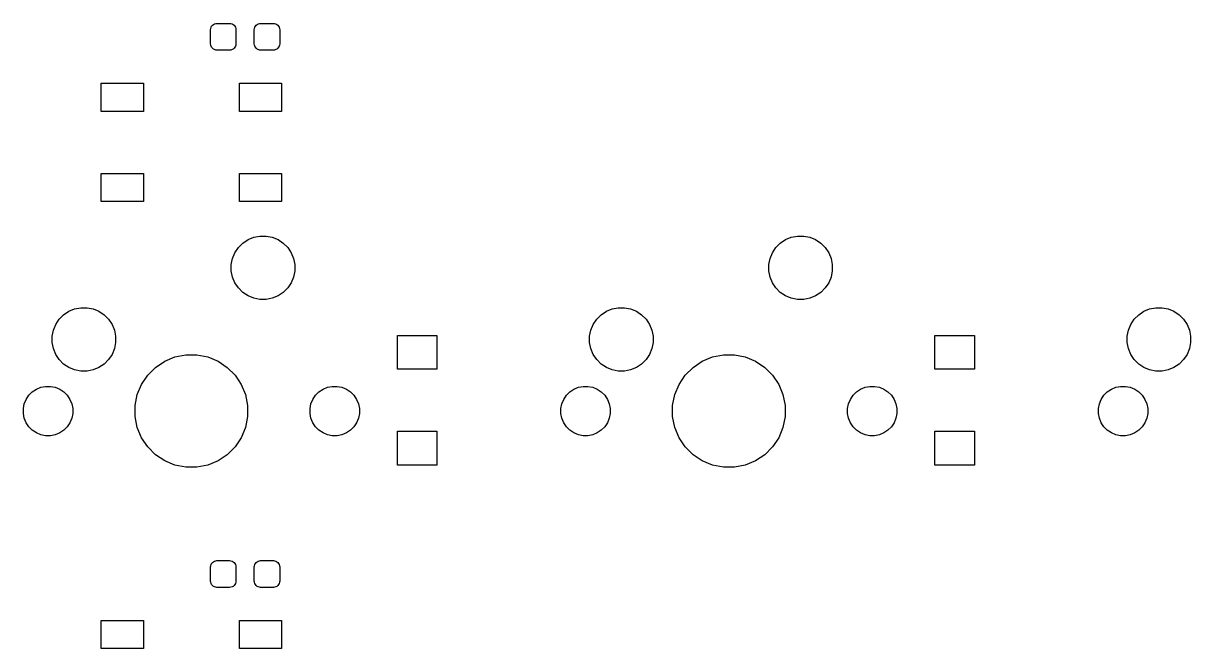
# Model space of a CAD drawing. Extents: x 8 to 336, y -137 to -25.
# Drawn here: x 171.84 to 213.22, y -79.86 to -57.69 of the extents above; entities that cross this region are included whole.
import ezdxf

# ---------------------------------------------------------------- set-up
doc = ezdxf.new("R2010")
doc.units = 0
doc.layers.add('BLACK', color=7, linetype='CONTINUOUS')

msp = doc.modelspace()

# ---------------------------------------------------------------- linework, layer by layer
at = {"layer": 'BLACK', "linetype": 'CONTINUOUS'}
for p, q in [((178.48, -57.916), (178.484, -57.8721)), ((178.48, -58.416), (178.48, -57.916)), ((178.484, -57.8721), (178.497, -57.8299)), ((178.497, -57.8299), (178.518, -57.791)), ((178.518, -57.791), (178.546, -57.7569)), ((178.546, -57.7569), (178.58, -57.7289)), ((178.58, -57.7289), (178.619, -57.7081)), ((178.619, -57.7081), (178.661, -57.6953)), ((178.661, -57.6953), (178.705, -57.691)), ((178.705, -57.691), (179.155, -57.691)), ((179.155, -57.691), (179.199, -57.6953)), ((179.199, -57.6953), (179.241, -57.7081)), ((179.241, -57.7081), (179.28, -57.7289)), ((179.28, -57.7289), (179.314, -57.7569)), ((179.314, -57.7569), (179.342, -57.791)), ((179.342, -57.791), (179.363, -57.8299)), ((179.363, -57.8299), (179.376, -57.8721)), ((179.376, -57.8721), (179.38, -57.916)), ((179.38, -57.916), (179.38, -58.416)), ((180.03, -57.916), (180.034, -57.8721)), ((180.03, -58.416), (180.03, -57.916)), ((180.034, -57.8721), (180.047, -57.8299)), ((180.047, -57.8299), (180.068, -57.791)), ((180.068, -57.791), (180.096, -57.7569)), ((180.096, -57.7569), (180.13, -57.7289)), ((180.13, -57.7289), (180.169, -57.7081)), ((180.169, -57.7081), (180.211, -57.6953)), ((180.211, -57.6953), (180.255, -57.691)), ((180.255, -57.691), (180.705, -57.691)), ((180.705, -57.691), (180.749, -57.6953)), ((180.749, -57.6953), (180.791, -57.7081)), ((180.791, -57.7081), (180.83, -57.7289)), ((180.83, -57.7289), (180.864, -57.7569)), ((180.864, -57.7569), (180.892, -57.791)), ((180.892, -57.791), (180.913, -57.8299)), ((180.913, -57.8299), (180.926, -57.8721)), ((180.926, -57.8721), (180.93, -57.916)), ((180.93, -57.916), (180.93, -58.416)), ((178.484, -58.4599), (178.48, -58.416)), ((178.497, -58.5021), (178.484, -58.4599)), ((178.518, -58.541), (178.497, -58.5021)), ((178.546, -58.5751), (178.518, -58.541)), ((178.58, -58.6031), (178.546, -58.5751)), ((178.619, -58.6239), (178.58, -58.6031)), ((178.661, -58.6367), (178.619, -58.6239)), ((178.705, -58.641), (178.661, -58.6367)), ((179.155, -58.641), (178.705, -58.641)), ((179.199, -58.6367), (179.155, -58.641)), ((179.241, -58.6239), (179.199, -58.6367)), ((179.28, -58.6031), (179.241, -58.6239)), ((179.314, -58.5751), (179.28, -58.6031)), ((179.342, -58.541), (179.314, -58.5751)), ((179.363, -58.5021), (179.342, -58.541)), ((179.376, -58.4599), (179.363, -58.5021)), ((179.38, -58.416), (179.376, -58.4599)), ((180.034, -58.4599), (180.03, -58.416)), ((180.047, -58.5021), (180.034, -58.4599)), ((180.068, -58.541), (180.047, -58.5021)), ((180.096, -58.5751), (180.068, -58.541)), ((180.13, -58.6031), (180.096, -58.5751)), ((180.169, -58.6239), (180.13, -58.6031)), ((180.211, -58.6367), (180.169, -58.6239)), ((180.255, -58.641), (180.211, -58.6367)), ((180.705, -58.641), (180.255, -58.641)), ((180.749, -58.6367), (180.705, -58.641)), ((180.791, -58.6239), (180.749, -58.6367)), ((180.83, -58.6031), (180.791, -58.6239)), ((180.864, -58.5751), (180.83, -58.6031)), ((180.892, -58.541), (180.864, -58.5751)), ((180.913, -58.5021), (180.892, -58.541)), ((180.926, -58.4599), (180.913, -58.5021)), ((180.93, -58.416), (180.926, -58.4599)), ((174.6, -60.8125), (174.6, -59.8125)), ((174.6, -59.8125), (176.1, -59.8125)), ((176.1, -59.8125), (176.1, -60.8125)), ((179.5, -60.8125), (179.5, -59.8125)), ((179.5, -59.8125), (181, -59.8125)), ((181, -59.8125), (181, -60.8125)), ((176.1, -60.8125), (174.6, -60.8125)), ((181, -60.8125), (179.5, -60.8125)), ((174.6, -64.0125), (174.6, -63.0125)), ((174.6, -63.0125), (176.1, -63.0125)), ((176.1, -63.0125), (176.1, -64.0125)), ((179.5, -64.0125), (179.5, -63.0125)), ((179.5, -63.0125), (181, -63.0125)), ((181, -63.0125), (181, -64.0125)), ((176.1, -64.0125), (174.6, -64.0125)), ((181, -64.0125), (179.5, -64.0125)), ((179.623, -65.4837), (179.807, -65.3605)), ((179.807, -65.3605), (180.012, -65.2757)), ((180.012, -65.2757), (180.229, -65.2325)), ((180.229, -65.2325), (180.451, -65.2325)), ((180.451, -65.2325), (180.668, -65.2757)), ((180.668, -65.2757), (180.873, -65.3605)), ((180.873, -65.3605), (181.057, -65.4837)), ((198.673, -65.4837), (198.857, -65.3605)), ((198.857, -65.3605), (199.062, -65.2757)), ((199.062, -65.2757), (199.279, -65.2325)), ((199.279, -65.2325), (199.501, -65.2325)), ((199.501, -65.2325), (199.718, -65.2757)), ((199.718, -65.2757), (199.923, -65.3605)), ((199.923, -65.3605), (200.107, -65.4837)), ((179.343, -65.8246), (179.466, -65.6404)), ((179.466, -65.6404), (179.623, -65.4837)), ((181.057, -65.4837), (181.214, -65.6404)), ((181.214, -65.6404), (181.337, -65.8246)), ((198.393, -65.8246), (198.516, -65.6404)), ((198.516, -65.6404), (198.673, -65.4837)), ((200.107, -65.4837), (200.264, -65.6404)), ((200.264, -65.6404), (200.387, -65.8246)), ((179.215, -66.2467), (179.258, -66.0293)), ((179.258, -66.0293), (179.343, -65.8246)), ((181.337, -65.8246), (181.422, -66.0293)), ((181.422, -66.0293), (181.465, -66.2467)), ((198.265, -66.2467), (198.308, -66.0293)), ((198.308, -66.0293), (198.393, -65.8246)), ((200.387, -65.8246), (200.472, -66.0293)), ((200.472, -66.0293), (200.515, -66.2467)), ((179.215, -66.4683), (179.215, -66.2467)), ((179.258, -66.6856), (179.215, -66.4683)), ((181.465, -66.4683), (181.422, -66.6856)), ((181.465, -66.2467), (181.465, -66.4683)), ((198.265, -66.4683), (198.265, -66.2467)), ((198.308, -66.6856), (198.265, -66.4683)), ((200.515, -66.4683), (200.472, -66.6856)), ((200.515, -66.2467), (200.515, -66.4683)), ((179.343, -66.8904), (179.258, -66.6856)), ((179.466, -67.0746), (179.343, -66.8904)), ((181.337, -66.8904), (181.214, -67.0746)), ((181.422, -66.6856), (181.337, -66.8904)), ((198.393, -66.8904), (198.308, -66.6856)), ((198.516, -67.0746), (198.393, -66.8904)), ((200.387, -66.8904), (200.264, -67.0746)), ((200.472, -66.6856), (200.387, -66.8904)), ((179.623, -67.2313), (179.466, -67.0746)), ((179.807, -67.3545), (179.623, -67.2313)), ((180.012, -67.4393), (179.807, -67.3545)), ((180.873, -67.3545), (180.668, -67.4393)), ((181.057, -67.2313), (180.873, -67.3545)), ((181.214, -67.0746), (181.057, -67.2313)), ((198.673, -67.2313), (198.516, -67.0746)), ((198.857, -67.3545), (198.673, -67.2313)), ((199.062, -67.4393), (198.857, -67.3545)), ((199.923, -67.3545), (199.718, -67.4393)), ((200.107, -67.2313), (199.923, -67.3545)), ((200.264, -67.0746), (200.107, -67.2313)), ((173.457, -67.9005), (173.662, -67.8157)), ((173.662, -67.8157), (173.879, -67.7725)), ((173.879, -67.7725), (174.101, -67.7725)), ((174.101, -67.7725), (174.318, -67.8157)), ((174.318, -67.8157), (174.523, -67.9005)), ((180.229, -67.4825), (180.012, -67.4393)), ((180.451, -67.4825), (180.229, -67.4825)), ((180.668, -67.4393), (180.451, -67.4825)), ((192.507, -67.9005), (192.712, -67.8157)), ((192.712, -67.8157), (192.929, -67.7725)), ((192.929, -67.7725), (193.151, -67.7725)), ((193.151, -67.7725), (193.368, -67.8157)), ((193.368, -67.8157), (193.573, -67.9005)), ((199.279, -67.4825), (199.062, -67.4393)), ((199.501, -67.4825), (199.279, -67.4825)), ((199.718, -67.4393), (199.501, -67.4825)), ((211.557, -67.9005), (211.762, -67.8157)), ((211.762, -67.8157), (211.979, -67.7725)), ((211.979, -67.7725), (212.201, -67.7725)), ((212.201, -67.7725), (212.418, -67.8157)), ((212.418, -67.8157), (212.623, -67.9005)), ((172.993, -68.3646), (173.116, -68.1804)), ((173.116, -68.1804), (173.273, -68.0237)), ((173.273, -68.0237), (173.457, -67.9005)), ((174.523, -67.9005), (174.707, -68.0237)), ((174.707, -68.0237), (174.864, -68.1804)), ((174.864, -68.1804), (174.987, -68.3646)), ((192.043, -68.3646), (192.166, -68.1804)), ((192.166, -68.1804), (192.323, -68.0237)), ((192.323, -68.0237), (192.507, -67.9005)), ((193.573, -67.9005), (193.757, -68.0237)), ((193.757, -68.0237), (193.914, -68.1804)), ((193.914, -68.1804), (194.037, -68.3646)), ((211.093, -68.3646), (211.216, -68.1804)), ((211.216, -68.1804), (211.373, -68.0237)), ((211.373, -68.0237), (211.557, -67.9005)), ((212.623, -67.9005), (212.807, -68.0237)), ((212.807, -68.0237), (212.964, -68.1804)), ((212.964, -68.1804), (213.087, -68.3646)), ((172.865, -68.7867), (172.908, -68.5694)), ((172.908, -68.5694), (172.993, -68.3646)), ((174.987, -68.3646), (175.072, -68.5694)), ((175.072, -68.5694), (175.115, -68.7867)), ((191.915, -68.7867), (191.958, -68.5694)), ((191.958, -68.5694), (192.043, -68.3646)), ((194.037, -68.3646), (194.122, -68.5694)), ((194.122, -68.5694), (194.165, -68.7867)), ((210.965, -68.7867), (211.008, -68.5694)), ((211.008, -68.5694), (211.093, -68.3646)), ((213.087, -68.3646), (213.172, -68.5694)), ((213.172, -68.5694), (213.215, -68.7867)), ((172.865, -69.0083), (172.865, -68.7867)), ((172.908, -69.2257), (172.865, -69.0083)), ((175.115, -69.0083), (175.072, -69.2257)), ((175.115, -68.7867), (175.115, -69.0083)), ((185.101, -69.9565), (185.101, -68.7565)), ((185.101, -68.7565), (186.501, -68.7565)), ((186.501, -68.7565), (186.501, -69.9565)), ((191.915, -69.0083), (191.915, -68.7867)), ((191.958, -69.2257), (191.915, -69.0083)), ((194.165, -69.0083), (194.122, -69.2257)), ((194.165, -68.7867), (194.165, -69.0083)), ((204.151, -69.9565), (204.151, -68.7565)), ((204.151, -68.7565), (205.551, -68.7565)), ((205.551, -68.7565), (205.551, -69.9565)), ((210.965, -69.0083), (210.965, -68.7867)), ((211.008, -69.2257), (210.965, -69.0083)), ((213.215, -69.0083), (213.172, -69.2257)), ((213.215, -68.7867), (213.215, -69.0083)), ((172.993, -69.4304), (172.908, -69.2257)), ((173.116, -69.6146), (172.993, -69.4304)), ((174.987, -69.4304), (174.864, -69.6146)), ((175.072, -69.2257), (174.987, -69.4304)), ((177.218, -69.5202), (177.604, -69.4436)), ((177.604, -69.4436), (177.996, -69.4436)), ((177.996, -69.4436), (178.382, -69.5202)), ((192.043, -69.4304), (191.958, -69.2257)), ((192.166, -69.6146), (192.043, -69.4304)), ((194.037, -69.4304), (193.914, -69.6146)), ((194.122, -69.2257), (194.037, -69.4304)), ((196.268, -69.5202), (196.654, -69.4436)), ((196.654, -69.4436), (197.046, -69.4436)), ((197.046, -69.4436), (197.432, -69.5202)), ((211.093, -69.4304), (211.008, -69.2257)), ((211.216, -69.6146), (211.093, -69.4304)), ((213.087, -69.4304), (212.964, -69.6146)), ((213.172, -69.2257), (213.087, -69.4304)), ((173.273, -69.7713), (173.116, -69.6146)), ((173.457, -69.8945), (173.273, -69.7713)), ((173.662, -69.9793), (173.457, -69.8945)), ((174.523, -69.8945), (174.318, -69.9793)), ((174.707, -69.7713), (174.523, -69.8945)), ((174.864, -69.6146), (174.707, -69.7713)), ((176.251, -70.1665), (176.529, -69.8887)), ((176.529, -69.8887), (176.856, -69.6705)), ((176.856, -69.6705), (177.218, -69.5202)), ((178.382, -69.5202), (178.744, -69.6705)), ((178.744, -69.6705), (179.071, -69.8887)), ((179.071, -69.8887), (179.349, -70.1665)), ((192.323, -69.7713), (192.166, -69.6146)), ((192.507, -69.8945), (192.323, -69.7713)), ((192.712, -69.9793), (192.507, -69.8945)), ((193.573, -69.8945), (193.368, -69.9793)), ((193.757, -69.7713), (193.573, -69.8945)), ((193.914, -69.6146), (193.757, -69.7713)), ((195.301, -70.1665), (195.579, -69.8887)), ((195.579, -69.8887), (195.906, -69.6705)), ((195.906, -69.6705), (196.268, -69.5202)), ((197.432, -69.5202), (197.794, -69.6705)), ((197.794, -69.6705), (198.121, -69.8887)), ((198.121, -69.8887), (198.399, -70.1665)), ((211.373, -69.7713), (211.216, -69.6146)), ((211.557, -69.8945), (211.373, -69.7713)), ((211.762, -69.9793), (211.557, -69.8945)), ((212.623, -69.8945), (212.418, -69.9793)), ((212.807, -69.7713), (212.623, -69.8945)), ((212.964, -69.6146), (212.807, -69.7713)), ((173.879, -70.0225), (173.662, -69.9793)), ((174.101, -70.0225), (173.879, -70.0225)), ((174.318, -69.9793), (174.101, -70.0225)), ((176.033, -70.493), (176.251, -70.1665)), ((179.349, -70.1665), (179.567, -70.493)), ((186.501, -69.9565), (185.101, -69.9565)), ((192.929, -70.0225), (192.712, -69.9793)), ((193.151, -70.0225), (192.929, -70.0225)), ((193.368, -69.9793), (193.151, -70.0225)), ((195.083, -70.493), (195.301, -70.1665)), ((198.399, -70.1665), (198.617, -70.493)), ((205.551, -69.9565), (204.151, -69.9565)), ((211.979, -70.0225), (211.762, -69.9793)), ((212.201, -70.0225), (211.979, -70.0225)), ((212.418, -69.9793), (212.201, -70.0225)), ((172.162, -70.7578), (172.306, -70.6621)), ((172.306, -70.6621), (172.465, -70.5961)), ((172.465, -70.5961), (172.634, -70.5625)), ((172.634, -70.5625), (172.806, -70.5625)), ((172.806, -70.5625), (172.975, -70.5961)), ((172.975, -70.5961), (173.134, -70.6621)), ((173.134, -70.6621), (173.278, -70.7578)), ((175.883, -70.8559), (176.033, -70.493)), ((179.567, -70.493), (179.717, -70.8559)), ((182.322, -70.7578), (182.466, -70.6621)), ((182.466, -70.6621), (182.625, -70.5961)), ((182.625, -70.5961), (182.794, -70.5625)), ((182.794, -70.5625), (182.966, -70.5625)), ((182.966, -70.5625), (183.135, -70.5961)), ((183.135, -70.5961), (183.294, -70.6621)), ((183.294, -70.6621), (183.438, -70.7578)), ((191.212, -70.7578), (191.356, -70.6621)), ((191.356, -70.6621), (191.515, -70.5961)), ((191.515, -70.5961), (191.684, -70.5625)), ((191.684, -70.5625), (191.856, -70.5625)), ((191.856, -70.5625), (192.025, -70.5961)), ((192.025, -70.5961), (192.184, -70.6621)), ((192.184, -70.6621), (192.328, -70.7578)), ((194.933, -70.8559), (195.083, -70.493)), ((198.617, -70.493), (198.767, -70.8559)), ((201.372, -70.7578), (201.516, -70.6621)), ((201.516, -70.6621), (201.675, -70.5961)), ((201.675, -70.5961), (201.844, -70.5625)), ((201.844, -70.5625), (202.016, -70.5625)), ((202.016, -70.5625), (202.185, -70.5961)), ((202.185, -70.5961), (202.344, -70.6621)), ((202.344, -70.6621), (202.488, -70.7578)), ((210.262, -70.7578), (210.406, -70.6621)), ((210.406, -70.6621), (210.565, -70.5961)), ((210.565, -70.5961), (210.734, -70.5625)), ((210.734, -70.5625), (210.906, -70.5625)), ((210.906, -70.5625), (211.075, -70.5961)), ((211.075, -70.5961), (211.234, -70.6621)), ((211.234, -70.6621), (211.378, -70.7578)), ((171.879, -71.1823), (171.945, -71.023)), ((171.945, -71.023), (172.04, -70.8797)), ((172.04, -70.8797), (172.162, -70.7578)), ((173.278, -70.7578), (173.4, -70.8797)), ((173.4, -70.8797), (173.495, -71.023)), ((173.495, -71.023), (173.561, -71.1823)), ((175.806, -71.2411), (175.883, -70.8559)), ((179.717, -70.8559), (179.794, -71.2411)), ((182.039, -71.1823), (182.105, -71.023)), ((182.105, -71.023), (182.2, -70.8797)), ((182.2, -70.8797), (182.322, -70.7578)), ((183.438, -70.7578), (183.56, -70.8797)), ((183.56, -70.8797), (183.655, -71.023)), ((183.655, -71.023), (183.721, -71.1823)), ((190.929, -71.1823), (190.995, -71.023)), ((190.995, -71.023), (191.09, -70.8797)), ((191.09, -70.8797), (191.212, -70.7578)), ((192.328, -70.7578), (192.45, -70.8797)), ((192.45, -70.8797), (192.545, -71.023)), ((192.545, -71.023), (192.611, -71.1823)), ((194.856, -71.2411), (194.933, -70.8559)), ((198.767, -70.8559), (198.844, -71.2411)), ((201.089, -71.1823), (201.155, -71.023)), ((201.155, -71.023), (201.25, -70.8797)), ((201.25, -70.8797), (201.372, -70.7578)), ((202.488, -70.7578), (202.61, -70.8797)), ((202.61, -70.8797), (202.705, -71.023)), ((202.705, -71.023), (202.771, -71.1823)), ((209.979, -71.1823), (210.045, -71.023)), ((210.045, -71.023), (210.14, -70.8797)), ((210.14, -70.8797), (210.262, -70.7578)), ((211.378, -70.7578), (211.5, -70.8797)), ((211.5, -70.8797), (211.595, -71.023)), ((211.595, -71.023), (211.661, -71.1823)), ((171.845, -71.3513), (171.879, -71.1823)), ((171.845, -71.5237), (171.845, -71.3513)), ((171.879, -71.6927), (171.845, -71.5237)), ((173.561, -71.1823), (173.595, -71.3513)), ((173.595, -71.5237), (173.561, -71.6927)), ((173.595, -71.3513), (173.595, -71.5237)), ((175.806, -71.6339), (175.806, -71.2411)), ((179.794, -71.2411), (179.794, -71.6339)), ((182.005, -71.3513), (182.039, -71.1823)), ((182.005, -71.5237), (182.005, -71.3513)), ((182.039, -71.6927), (182.005, -71.5237)), ((183.721, -71.1823), (183.755, -71.3513)), ((183.755, -71.5237), (183.721, -71.6927)), ((183.755, -71.3513), (183.755, -71.5237)), ((190.895, -71.3513), (190.929, -71.1823)), ((190.895, -71.5237), (190.895, -71.3513)), ((190.929, -71.6927), (190.895, -71.5237)), ((192.611, -71.1823), (192.645, -71.3513)), ((192.645, -71.5237), (192.611, -71.6927)), ((192.645, -71.3513), (192.645, -71.5237)), ((194.856, -71.6339), (194.856, -71.2411)), ((198.844, -71.2411), (198.844, -71.6339)), ((201.055, -71.3513), (201.089, -71.1823)), ((201.055, -71.5237), (201.055, -71.3513)), ((201.089, -71.6927), (201.055, -71.5237)), ((202.771, -71.1823), (202.805, -71.3513)), ((202.805, -71.5237), (202.771, -71.6927)), ((202.805, -71.3513), (202.805, -71.5237)), ((209.945, -71.3513), (209.979, -71.1823)), ((209.945, -71.5237), (209.945, -71.3513)), ((209.979, -71.6927), (209.945, -71.5237)), ((211.661, -71.1823), (211.695, -71.3513)), ((211.695, -71.5237), (211.661, -71.6927)), ((211.695, -71.3513), (211.695, -71.5237)), ((171.945, -71.852), (171.879, -71.6927)), ((172.04, -71.9953), (171.945, -71.852)), ((173.495, -71.852), (173.4, -71.9953)), ((173.561, -71.6927), (173.495, -71.852)), ((175.883, -72.0191), (175.806, -71.6339)), ((179.794, -71.6339), (179.717, -72.0191)), ((182.105, -71.852), (182.039, -71.6927)), ((182.2, -71.9953), (182.105, -71.852)), ((183.655, -71.852), (183.56, -71.9953)), ((183.721, -71.6927), (183.655, -71.852)), ((190.995, -71.852), (190.929, -71.6927)), ((191.09, -71.9953), (190.995, -71.852)), ((192.545, -71.852), (192.45, -71.9953)), ((192.611, -71.6927), (192.545, -71.852)), ((194.933, -72.0191), (194.856, -71.6339)), ((198.844, -71.6339), (198.767, -72.0191)), ((201.155, -71.852), (201.089, -71.6927)), ((201.25, -71.9953), (201.155, -71.852)), ((202.705, -71.852), (202.61, -71.9953)), ((202.771, -71.6927), (202.705, -71.852)), ((210.045, -71.852), (209.979, -71.6927)), ((210.14, -71.9953), (210.045, -71.852)), ((211.595, -71.852), (211.5, -71.9953)), ((211.661, -71.6927), (211.595, -71.852)), ((172.162, -72.1172), (172.04, -71.9953)), ((172.306, -72.2129), (172.162, -72.1172)), ((172.465, -72.2789), (172.306, -72.2129)), ((172.634, -72.3125), (172.465, -72.2789)), ((172.806, -72.3125), (172.634, -72.3125)), ((172.975, -72.2789), (172.806, -72.3125)), ((173.134, -72.2129), (172.975, -72.2789)), ((173.278, -72.1172), (173.134, -72.2129)), ((173.4, -71.9953), (173.278, -72.1172)), ((176.033, -72.382), (175.883, -72.0191)), ((176.251, -72.7085), (176.033, -72.382)), ((179.567, -72.382), (179.349, -72.7085)), ((179.717, -72.0191), (179.567, -72.382)), ((182.322, -72.1172), (182.2, -71.9953)), ((182.466, -72.2129), (182.322, -72.1172)), ((182.625, -72.2789), (182.466, -72.2129)), ((182.794, -72.3125), (182.625, -72.2789)), ((182.966, -72.3125), (182.794, -72.3125)), ((183.135, -72.2789), (182.966, -72.3125)), ((183.294, -72.2129), (183.135, -72.2789)), ((183.438, -72.1172), (183.294, -72.2129)), ((183.56, -71.9953), (183.438, -72.1172)), ((185.101, -73.3565), (185.101, -72.1565)), ((185.101, -72.1565), (186.501, -72.1565)), ((186.501, -72.1565), (186.501, -73.3565)), ((191.212, -72.1172), (191.09, -71.9953)), ((191.356, -72.2129), (191.212, -72.1172)), ((191.515, -72.2789), (191.356, -72.2129)), ((191.684, -72.3125), (191.515, -72.2789)), ((191.856, -72.3125), (191.684, -72.3125)), ((192.025, -72.2789), (191.856, -72.3125)), ((192.184, -72.2129), (192.025, -72.2789)), ((192.328, -72.1172), (192.184, -72.2129)), ((192.45, -71.9953), (192.328, -72.1172)), ((195.083, -72.382), (194.933, -72.0191)), ((195.301, -72.7085), (195.083, -72.382)), ((198.617, -72.382), (198.399, -72.7085)), ((198.767, -72.0191), (198.617, -72.382)), ((201.372, -72.1172), (201.25, -71.9953)), ((201.516, -72.2129), (201.372, -72.1172)), ((201.675, -72.2789), (201.516, -72.2129)), ((201.844, -72.3125), (201.675, -72.2789)), ((202.016, -72.3125), (201.844, -72.3125)), ((202.185, -72.2789), (202.016, -72.3125)), ((202.344, -72.2129), (202.185, -72.2789)), ((202.488, -72.1172), (202.344, -72.2129)), ((202.61, -71.9953), (202.488, -72.1172)), ((204.151, -73.3565), (204.151, -72.1565)), ((204.151, -72.1565), (205.551, -72.1565)), ((205.551, -72.1565), (205.551, -73.3565)), ((210.262, -72.1172), (210.14, -71.9953)), ((210.406, -72.2129), (210.262, -72.1172)), ((210.565, -72.2789), (210.406, -72.2129)), ((210.734, -72.3125), (210.565, -72.2789)), ((210.906, -72.3125), (210.734, -72.3125)), ((211.075, -72.2789), (210.906, -72.3125)), ((211.234, -72.2129), (211.075, -72.2789)), ((211.378, -72.1172), (211.234, -72.2129)), ((211.5, -71.9953), (211.378, -72.1172)), ((176.529, -72.9863), (176.251, -72.7085)), ((179.349, -72.7085), (179.071, -72.9863)), ((195.579, -72.9863), (195.301, -72.7085)), ((198.399, -72.7085), (198.121, -72.9863)), ((176.856, -73.2045), (176.529, -72.9863)), ((177.218, -73.3548), (176.856, -73.2045)), ((178.744, -73.2045), (178.382, -73.3548)), ((179.071, -72.9863), (178.744, -73.2045)), ((195.906, -73.2045), (195.579, -72.9863)), ((196.268, -73.3548), (195.906, -73.2045)), ((197.794, -73.2045), (197.432, -73.3548)), ((198.121, -72.9863), (197.794, -73.2045)), ((177.604, -73.4314), (177.218, -73.3548)), ((177.996, -73.4314), (177.604, -73.4314)), ((178.382, -73.3548), (177.996, -73.4314)), ((186.501, -73.3565), (185.101, -73.3565)), ((196.654, -73.4314), (196.268, -73.3548)), ((197.046, -73.4314), (196.654, -73.4314)), ((197.432, -73.3548), (197.046, -73.4314)), ((205.551, -73.3565), (204.151, -73.3565)), ((178.48, -76.966), (178.484, -76.9221)), ((178.484, -76.9221), (178.497, -76.8799)), ((178.497, -76.8799), (178.518, -76.841)), ((178.518, -76.841), (178.546, -76.8069)), ((178.546, -76.8069), (178.58, -76.7789)), ((178.58, -76.7789), (178.619, -76.7581)), ((178.619, -76.7581), (178.661, -76.7453)), ((178.661, -76.7453), (178.705, -76.741)), ((178.705, -76.741), (179.155, -76.741)), ((179.155, -76.741), (179.199, -76.7453)), ((179.199, -76.7453), (179.241, -76.7581)), ((179.241, -76.7581), (179.28, -76.7789)), ((179.28, -76.7789), (179.314, -76.8069)), ((179.314, -76.8069), (179.342, -76.841)), ((179.342, -76.841), (179.363, -76.8799)), ((179.363, -76.8799), (179.376, -76.9221)), ((179.376, -76.9221), (179.38, -76.966)), ((180.03, -76.966), (180.034, -76.9221)), ((180.034, -76.9221), (180.047, -76.8799)), ((180.047, -76.8799), (180.068, -76.841)), ((180.068, -76.841), (180.096, -76.8069)), ((180.096, -76.8069), (180.13, -76.7789)), ((180.13, -76.7789), (180.169, -76.7581)), ((180.169, -76.7581), (180.211, -76.7453)), ((180.211, -76.7453), (180.255, -76.741)), ((180.255, -76.741), (180.705, -76.741)), ((180.705, -76.741), (180.749, -76.7453)), ((180.749, -76.7453), (180.791, -76.7581)), ((180.791, -76.7581), (180.83, -76.7789)), ((180.83, -76.7789), (180.864, -76.8069)), ((180.864, -76.8069), (180.892, -76.841)), ((180.892, -76.841), (180.913, -76.8799)), ((180.913, -76.8799), (180.926, -76.9221)), ((180.926, -76.9221), (180.93, -76.966)), ((178.48, -77.466), (178.48, -76.966)), ((179.38, -76.966), (179.38, -77.466)), ((180.03, -77.466), (180.03, -76.966)), ((180.93, -76.966), (180.93, -77.466)), ((178.484, -77.5099), (178.48, -77.466)), ((178.497, -77.5521), (178.484, -77.5099)), ((178.518, -77.591), (178.497, -77.5521)), ((178.546, -77.6251), (178.518, -77.591)), ((178.58, -77.6531), (178.546, -77.6251)), ((178.619, -77.6739), (178.58, -77.6531)), ((178.661, -77.6867), (178.619, -77.6739)), ((178.705, -77.691), (178.661, -77.6867)), ((179.155, -77.691), (178.705, -77.691)), ((179.199, -77.6867), (179.155, -77.691)), ((179.241, -77.6739), (179.199, -77.6867)), ((179.28, -77.6531), (179.241, -77.6739)), ((179.314, -77.6251), (179.28, -77.6531)), ((179.342, -77.591), (179.314, -77.6251)), ((179.363, -77.5521), (179.342, -77.591)), ((179.376, -77.5099), (179.363, -77.5521)), ((179.38, -77.466), (179.376, -77.5099)), ((180.034, -77.5099), (180.03, -77.466)), ((180.047, -77.5521), (180.034, -77.5099)), ((180.068, -77.591), (180.047, -77.5521)), ((180.096, -77.6251), (180.068, -77.591)), ((180.13, -77.6531), (180.096, -77.6251)), ((180.169, -77.6739), (180.13, -77.6531)), ((180.211, -77.6867), (180.169, -77.6739)), ((180.255, -77.691), (180.211, -77.6867)), ((180.705, -77.691), (180.255, -77.691)), ((180.749, -77.6867), (180.705, -77.691)), ((180.791, -77.6739), (180.749, -77.6867)), ((180.83, -77.6531), (180.791, -77.6739)), ((180.864, -77.6251), (180.83, -77.6531)), ((180.892, -77.591), (180.864, -77.6251)), ((180.913, -77.5521), (180.892, -77.591)), ((180.926, -77.5099), (180.913, -77.5521)), ((180.93, -77.466), (180.926, -77.5099)), ((174.6, -79.8625), (174.6, -78.8625)), ((174.6, -78.8625), (176.1, -78.8625)), ((176.1, -78.8625), (176.1, -79.8625)), ((179.5, -79.8625), (179.5, -78.8625)), ((179.5, -78.8625), (181, -78.8625)), ((181, -78.8625), (181, -79.8625)), ((176.1, -79.8625), (174.6, -79.8625)), ((181, -79.8625), (179.5, -79.8625))]:
    msp.add_line(p, q, dxfattribs=at)

doc.saveas('drawing.dxf')
